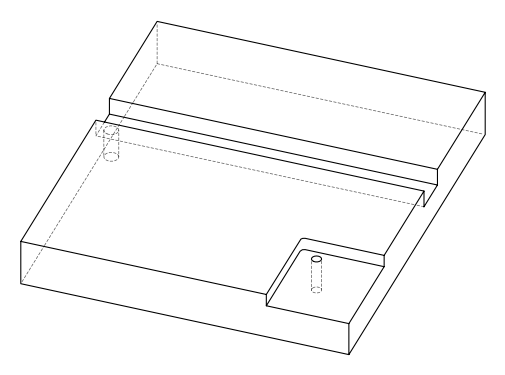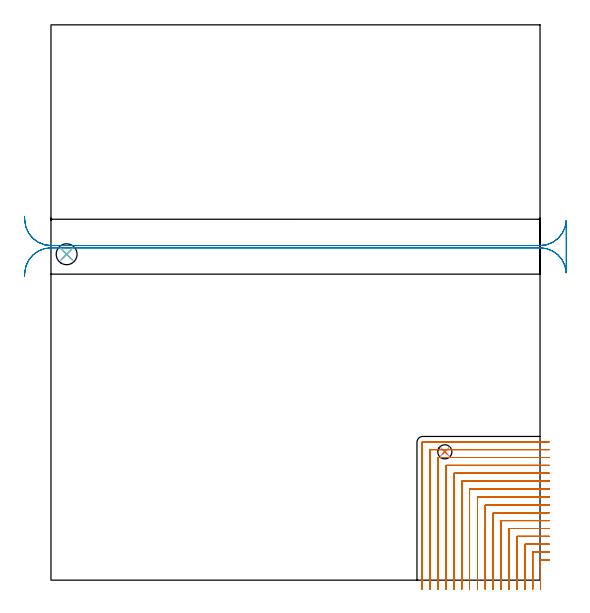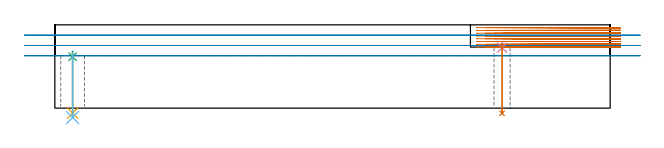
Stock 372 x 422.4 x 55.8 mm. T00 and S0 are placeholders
(PLAN: 7 operations, 5 tool changes, 39.6 min)
(1 MILL_CORNER_NOTCH_RECTANGULAR | CORNER_NOTCH_RECTANGULAR | NXT0201_009 | Follow Part, ap 2, ae 75% | 33.5 min | 152381 mm3)
(2 MILL_RECTANGULAR_SLOT | SLOT_RECTANGULAR | UGT0201_019 | Follow Part, ap 10, ae 75% | 5.52 min | 321197 mm3)
(3 SPOT_DRILL | STEP1HOLE | NXT0321_9005460120000 | 0.04 min | 23 mm3)
(4 SPOT_DRILL_1 | STEP1HOLE_1 | NXT0321_9005460120000 | 0.03 min | 43 mm3)
(5 DRILL_THROUGH_HOLE_INTO_CENTER | STEP1HOLE | NXT0301_074 | 0.17 min | 2973 mm3)
(6 DRILL_TO_ENLARGE_THROUGH_HOLE | STEP1HOLE | UGT0301_241 | 0.18 min | 3957 mm3)
(7 DRILL_THROUGH_HOLE_INTO_CENTER_1 | STEP1HOLE_1 | NXT0301_079 | 0.19 min | 3741 mm3)
(TOOL NXT0201_009 | ENDMILL 8mm [2P460-0800-NA 1630] | D8 FL26 Z6)
(TOOL UGT0201_019 | End mill 40 mm | D40 FL63 Z6)
(TOOL NXT0321_9005460120000 | NC Spot Drill, 142deg, 12mm, Carbide, Uncoated | D12 PA142 FL30 Z2)
(TOOL NXT0301_074 | Carbide Drill 10.3mm [860.1-1030-031A1-MM 2214] | D10.3 PA140 FL55 Z2)
(TOOL UGT0301_241 | Twist Drill 15.9 mm | D15.9 PA118 FL120 Z2)
(TOOL NXT0301_079 | Carbide Drill 10.8mm [860.1-1080-032A1-MM 2214] | D10.8 PA140 FL55 Z2)
(OP 1 MILL_CORNER_NOTCH_RECTANGULAR)
G17 G21 G94 G90
T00 M6
G54
G17 G0 G90 X379. Y15.3 S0 M3
G43 Z65.8 H1
Z53.937
G94 G1 X376. F250.
X372.794 F500.
G3 X372.4 Y14.906 R0.4
G1 Y-3.98
Y-6.98 F250.
G0 Z65.8
X379. Y21.3
Z53.937
G1 X376.
X366.794 F500.
G3 X366.4 Y20.906 R0.4
G1 Y-4.
Y-7. F250.
G0 Z65.8
X379. Y27.3
Z53.937
G1 X376.
X360.795 F500.
G3 X360.4 Y26.905 R0.4
G1 Y-4.
Y-7. F250.
G0 Z65.8
X379. Y33.3
Z53.937
G1 X376.
X354.795 F500.
G3 X354.4 Y32.905 R0.4
G1 Y-4.
Y-7. F250.
G0 Z65.8
X379. Y39.3
Z53.937
G1 X376.
X348.795 F500.
G3 X348.4 Y38.905 R0.4
G1 Y-4.
Y-7. F250.
G0 Z65.8
X379. Y45.3
Z53.937
G1 X376.
X342.795 F500.
G3 X342.4 Y44.905 R0.4
G1 Y-4.
Y-7. F250.
G0 Z65.8
X379. Y51.3
Z53.937
G1 X376.
X336.795 F500.
G3 X336.4 Y50.905 R0.4
G1 Y-4.
Y-7. F250.
G0 Z65.8
X379. Y57.3
Z53.937
G1 X376.
X330.796 F500.
G3 X330.4 Y56.904 R0.4
G1 Y-4.
Y-7. F250.
G0 Z65.8
X379. Y63.3
Z53.937
G1 X376.
X324.796 F500.
G3 X324.4 Y62.904 R0.4
G1 Y-4.
Y-7. F250.
G0 Z65.8
X379. Y69.3
Z53.937
G1 X376.
X318.796 F500.
G3 X318.4 Y68.904 R0.4
G1 Y-4.
Y-7. F250.
G0 Z65.8
X379. Y75.3
Z53.937
G1 X376.
X312.796 F500.
G3 X312.4 Y74.904 R0.4
G1 Y-4.
Y-7. F250.
G0 Z65.8
X379. Y81.3
Z53.937
G1 X376.
X306.796 F500.
G3 X306.4 Y80.904 R0.4
G1 Y-4.
Y-7. F250.
G0 Z65.8
X379. Y87.3
Z53.937
G1 X376.
X300.797 F500.
G3 X300.4 Y86.903 R0.4
G1 Y-4.
Y-7. F250.
G0 Z65.8
X379. Y93.3
Z53.937
G1 X376.
X294.797 F500.
G3 X294.4 Y92.903 R0.4
G1 Y-4.
Y-7. F250.
G0 Z65.8
X379. Y99.3
Z53.937
G1 X376.
X288.797 F500.
G3 X288.4 Y98.903 R0.4
G1 Y-4.
Y-7. F250.
G0 Z65.8
X379. Y105.3
Z53.937
G1 X376.
X282.797 F500.
G3 X282.4 Y104.903 R0.4
G1 Y-4.
Y-7. F250.
G0 Z65.8
X379. Y15.3
Z52.075
G1 X376.
X372.794 F500.
G3 X372.4 Y14.906 R0.4
G1 Y-3.98
Y-6.98 F250.
G0 Z65.8
X379. Y21.3
Z52.075
G1 X376.
X366.794 F500.
G3 X366.4 Y20.906 R0.4
G1 Y-4.
Y-7. F250.
G0 Z65.8
X379. Y27.3
Z52.075
G1 X376.
X360.795 F500.
G3 X360.4 Y26.905 R0.4
G1 Y-4.
Y-7. F250.
G0 Z65.8
X379. Y33.3
Z52.075
G1 X376.
X354.795 F500.
G3 X354.4 Y32.905 R0.4
G1 Y-4.
Y-7. F250.
G0 Z65.8
X379. Y39.3
Z52.075
G1 X376.
X348.795 F500.
G3 X348.4 Y38.905 R0.4
G1 Y-4.
Y-7. F250.
G0 Z65.8
X379. Y45.3
Z52.075
G1 X376.
X342.795 F500.
G3 X342.4 Y44.905 R0.4
G1 Y-4.
Y-7. F250.
G0 Z65.8
X379. Y51.3
Z52.075
G1 X376.
X336.795 F500.
G3 X336.4 Y50.905 R0.4
G1 Y-4.
Y-7. F250.
G0 Z65.8
X379. Y57.3
Z52.075
G1 X376.
X330.796 F500.
G3 X330.4 Y56.904 R0.4
G1 Y-4.
Y-7. F250.
G0 Z65.8
X379. Y63.3
Z52.075
G1 X376.
X324.796 F500.
G3 X324.4 Y62.904 R0.4
G1 Y-4.
Y-7. F250.
G0 Z65.8
X379. Y69.3
Z52.075
G1 X376.
X318.796 F500.
G3 X318.4 Y68.904 R0.4
G1 Y-4.
Y-7. F250.
G0 Z65.8
X379. Y75.3
Z52.075
G1 X376.
X312.796 F500.
G3 X312.4 Y74.904 R0.4
G1 Y-4.
Y-7. F250.
G0 Z65.8
X379. Y81.3
Z52.075
G1 X376.
X306.796 F500.
G3 X306.4 Y80.904 R0.4
G1 Y-4.
Y-7. F250.
G0 Z65.8
X379. Y87.3
Z52.075
G1 X376.
X300.797 F500.
G3 X300.4 Y86.903 R0.4
G1 Y-4.
Y-7. F250.
G0 Z65.8
X379. Y93.3
Z52.075
G1 X376.
X294.797 F500.
G3 X294.4 Y92.903 R0.4
G1 Y-4.
Y-7. F250.
G0 Z65.8
X379. Y99.3
Z52.075
G1 X376.
X288.797 F500.
G3 X288.4 Y98.903 R0.4
G1 Y-4.
Y-7. F250.
G0 Z65.8
X379. Y105.3
Z52.075
G1 X376.
X282.797 F500.
G3 X282.4 Y104.903 R0.4
G1 Y-4.
Y-7. F250.
G0 Z65.8
X379. Y15.3
Z50.212
G1 X376.
X372.794 F500.
G3 X372.4 Y14.906 R0.4
G1 Y-3.98
Y-6.98 F250.
G0 Z65.8
X379. Y21.3
Z50.212
G1 X376.
X366.794 F500.
G3 X366.4 Y20.906 R0.4
G1 Y-4.
Y-7. F250.
G0 Z65.8
X379. Y27.3
Z50.212
G1 X376.
X360.795 F500.
G3 X360.4 Y26.905 R0.4
G1 Y-4.
Y-7. F250.
G0 Z65.8
X379. Y33.3
Z50.212
G1 X376.
X354.795 F500.
G3 X354.4 Y32.905 R0.4
G1 Y-4.
Y-7. F250.
G0 Z65.8
X379. Y39.3
Z50.212
G1 X376.
X348.795 F500.
G3 X348.4 Y38.905 R0.4
G1 Y-4.
Y-7. F250.
G0 Z65.8
X379. Y45.3
Z50.212
G1 X376.
X342.795 F500.
G3 X342.4 Y44.905 R0.4
G1 Y-4.
Y-7. F250.
G0 Z65.8
X379. Y51.3
Z50.212
G1 X376.
X336.795 F500.
G3 X336.4 Y50.905 R0.4
G1 Y-4.
Y-7. F250.
G0 Z65.8
X379. Y57.3
Z50.212
G1 X376.
X330.796 F500.
G3 X330.4 Y56.904 R0.4
G1 Y-4.
Y-7. F250.
G0 Z65.8
X379. Y63.3
Z50.212
G1 X376.
X324.796 F500.
G3 X324.4 Y62.904 R0.4
G1 Y-4.
Y-7. F250.
G0 Z65.8
X379. Y69.3
Z50.212
G1 X376.
X318.796 F500.
G3 X318.4 Y68.904 R0.4
G1 Y-4.
Y-7. F250.
G0 Z65.8
X379. Y75.3
Z50.212
G1 X376.
X312.796 F500.
G3 X312.4 Y74.904 R0.4
G1 Y-4.
Y-7. F250.
G0 Z65.8
X379. Y81.3
Z50.212
G1 X376.
X306.796 F500.
G3 X306.4 Y80.904 R0.4
G1 Y-4.
Y-7. F250.
G0 Z65.8
X379. Y87.3
Z50.212
G1 X376.
X300.797 F500.
G3 X300.4 Y86.903 R0.4
G1 Y-4.
Y-7. F250.
G0 Z65.8
X379. Y93.3
Z50.212
G1 X376.
X294.797 F500.
G3 X294.4 Y92.903 R0.4
G1 Y-4.
Y-7. F250.
G0 Z65.8
X379. Y99.3
Z50.212
G1 X376.
X288.797 F500.
G3 X288.4 Y98.903 R0.4
G1 Y-4.
Y-7. F250.
G0 Z65.8
X379. Y105.3
Z50.212
G1 X376.
X282.797 F500.
G3 X282.4 Y104.903 R0.4
G1 Y-4.
Y-7. F250.
G0 Z65.8
X379. Y15.3
Z48.35
G1 X376.
X372.794 F500.
G3 X372.4 Y14.906 R0.4
G1 Y-3.98
Y-6.98 F250.
G0 Z65.8
X379. Y21.3
Z48.35
G1 X376.
X366.794 F500.
G3 X366.4 Y20.906 R0.4
G1 Y-4.
Y-7. F250.
G0 Z65.8
X379. Y27.3
Z48.35
G1 X376.
X360.795 F500.
G3 X360.4 Y26.905 R0.4
G1 Y-4.
Y-7. F250.
G0 Z65.8
X379. Y33.3
Z48.35
G1 X376.
X354.795 F500.
G3 X354.4 Y32.905 R0.4
G1 Y-4.
Y-7. F250.
G0 Z65.8
X379. Y39.3
Z48.35
G1 X376.
X348.795 F500.
G3 X348.4 Y38.905 R0.4
G1 Y-4.
Y-7. F250.
G0 Z65.8
X379. Y45.3
Z48.35
G1 X376.
X342.795 F500.
G3 X342.4 Y44.905 R0.4
G1 Y-4.
Y-7. F250.
G0 Z65.8
X379. Y51.3
Z48.35
G1 X376.
X336.795 F500.
G3 X336.4 Y50.905 R0.4
G1 Y-4.
Y-7. F250.
G0 Z65.8
X379. Y57.3
Z48.35
G1 X376.
X330.796 F500.
G3 X330.4 Y56.904 R0.4
G1 Y-4.
Y-7. F250.
G0 Z65.8
X379. Y63.3
Z48.35
G1 X376.
X324.796 F500.
G3 X324.4 Y62.904 R0.4
G1 Y-4.
Y-7. F250.
G0 Z65.8
X379. Y69.3
Z48.35
G1 X376.
X318.796 F500.
G3 X318.4 Y68.904 R0.4
G1 Y-4.
Y-7. F250.
G0 Z65.8
X379. Y75.3
Z48.35
G1 X376.
X312.796 F500.
G3 X312.4 Y74.904 R0.4
G1 Y-4.
Y-7. F250.
G0 Z65.8
X379. Y81.3
Z48.35
G1 X376.
X306.796 F500.
G3 X306.4 Y80.904 R0.4
G1 Y-4.
Y-7. F250.
G0 Z65.8
X379. Y87.3
Z48.35
G1 X376.
X300.797 F500.
G3 X300.4 Y86.903 R0.4
G1 Y-4.
Y-7. F250.
G0 Z65.8
X379. Y93.3
Z48.35
G1 X376.
X294.797 F500.
G3 X294.4 Y92.903 R0.4
G1 Y-4.
Y-7. F250.
G0 Z65.8
X379. Y99.3
Z48.35
G1 X376.
X288.797 F500.
G3 X288.4 Y98.903 R0.4
G1 Y-4.
Y-7. F250.
G0 Z65.8
X379. Y105.3
Z48.35
G1 X376.
X282.797 F500.
G3 X282.4 Y104.903 R0.4
G1 Y-4.
Y-7. F250.
G0 Z65.8
X379. Y15.3
Z46.487
G1 X376.
X372.794 F500.
G3 X372.4 Y14.906 R0.4
G1 Y-3.98
Y-6.98 F250.
G0 Z65.8
X379. Y21.3
Z46.487
G1 X376.
X366.794 F500.
G3 X366.4 Y20.906 R0.4
G1 Y-4.
Y-7. F250.
G0 Z65.8
X379. Y27.3
Z46.487
G1 X376.
X360.795 F500.
G3 X360.4 Y26.905 R0.4
G1 Y-4.
Y-7. F250.
G0 Z65.8
X379. Y33.3
Z46.487
G1 X376.
X354.795 F500.
G3 X354.4 Y32.905 R0.4
G1 Y-4.
Y-7. F250.
G0 Z65.8
X379. Y39.3
Z46.487
G1 X376.
X348.795 F500.
G3 X348.4 Y38.905 R0.4
G1 Y-4.
Y-7. F250.
G0 Z65.8
X379. Y45.3
Z46.487
G1 X376.
X342.795 F500.
G3 X342.4 Y44.905 R0.4
G1 Y-4.
Y-7. F250.
G0 Z65.8
X379. Y51.3
Z46.487
G1 X376.
X336.795 F500.
G3 X336.4 Y50.905 R0.4
G1 Y-4.
Y-7. F250.
G0 Z65.8
X379. Y57.3
Z46.487
G1 X376.
X330.796 F500.
G3 X330.4 Y56.904 R0.4
G1 Y-4.
Y-7. F250.
G0 Z65.8
X379. Y63.3
Z46.487
G1 X376.
X324.796 F500.
G3 X324.4 Y62.904 R0.4
G1 Y-4.
Y-7. F250.
G0 Z65.8
X379. Y69.3
Z46.487
G1 X376.
X318.796 F500.
G3 X318.4 Y68.904 R0.4
G1 Y-4.
Y-7. F250.
G0 Z65.8
X379. Y75.3
Z46.487
G1 X376.
X312.796 F500.
G3 X312.4 Y74.904 R0.4
G1 Y-4.
Y-7. F250.
G0 Z65.8
X379. Y81.3
Z46.487
G1 X376.
X306.796 F500.
G3 X306.4 Y80.904 R0.4
G1 Y-4.
Y-7. F250.
G0 Z65.8
X379. Y87.3
Z46.487
G1 X376.
X300.797 F500.
G3 X300.4 Y86.903 R0.4
G1 Y-4.
Y-7. F250.
G0 Z65.8
X379. Y93.3
Z46.487
G1 X376.
X294.797 F500.
G3 X294.4 Y92.903 R0.4
G1 Y-4.
Y-7. F250.
G0 Z65.8
X379. Y99.3
Z46.487
G1 X376.
X288.797 F500.
G3 X288.4 Y98.903 R0.4
G1 Y-4.
Y-7. F250.
G0 Z65.8
X379. Y105.3
Z46.487
G1 X376.
X282.797 F500.
G3 X282.4 Y104.903 R0.4
G1 Y-4.
Y-7. F250.
G0 Z65.8
X379. Y15.3
Z44.625
G1 X376.
X372.794 F500.
G3 X372.4 Y14.906 R0.4
G1 Y-3.98
Y-6.98 F250.
G0 Z65.8
X379. Y21.3
Z44.625
G1 X376.
X366.794 F500.
G3 X366.4 Y20.906 R0.4
G1 Y-4.
Y-7. F250.
G0 Z65.8
X379. Y27.3
Z44.625
G1 X376.
X360.795 F500.
G3 X360.4 Y26.905 R0.4
G1 Y-4.
Y-7. F250.
G0 Z65.8
X379. Y33.3
Z44.625
G1 X376.
X354.795 F500.
G3 X354.4 Y32.905 R0.4
G1 Y-4.
Y-7. F250.
G0 Z65.8
X379. Y39.3
Z44.625
G1 X376.
X348.795 F500.
G3 X348.4 Y38.905 R0.4
G1 Y-4.
Y-7. F250.
G0 Z65.8
X379. Y45.3
Z44.625
G1 X376.
X342.795 F500.
G3 X342.4 Y44.905 R0.4
G1 Y-4.
Y-7. F250.
G0 Z65.8
X379. Y51.3
Z44.625
G1 X376.
X336.795 F500.
G3 X336.4 Y50.905 R0.4
G1 Y-4.
Y-7. F250.
G0 Z65.8
X379. Y57.3
Z44.625
G1 X376.
X330.796 F500.
G3 X330.4 Y56.904 R0.4
G1 Y-4.
Y-7. F250.
G0 Z65.8
X379. Y63.3
Z44.625
G1 X376.
X324.796 F500.
G3 X324.4 Y62.904 R0.4
G1 Y-4.
Y-7. F250.
G0 Z65.8
X379. Y69.3
Z44.625
G1 X376.
X318.796 F500.
G3 X318.4 Y68.904 R0.4
G1 Y-4.
Y-7. F250.
G0 Z65.8
X379. Y75.3
Z44.625
G1 X376.
X312.796 F500.
G3 X312.4 Y74.904 R0.4
G1 Y-4.
Y-7. F250.
G0 Z65.8
X379. Y81.3
Z44.625
G1 X376.
X306.796 F500.
G3 X306.4 Y80.904 R0.4
G1 Y-4.
Y-7. F250.
G0 Z65.8
X379. Y87.3
Z44.625
G1 X376.
X300.797 F500.
G3 X300.4 Y86.903 R0.4
G1 Y-4.
Y-7. F250.
G0 Z65.8
X379. Y93.3
Z44.625
G1 X376.
X294.797 F500.
G3 X294.4 Y92.903 R0.4
G1 Y-4.
Y-7. F250.
G0 Z65.8
X379. Y99.3
Z44.625
G1 X376.
X288.797 F500.
G3 X288.4 Y98.903 R0.4
G1 Y-4.
Y-7. F250.
G0 Z65.8
X379. Y105.3
Z44.625
G1 X376.
X282.797 F500.
G3 X282.4 Y104.903 R0.4
G1 Y-4.
Y-7. F250.
G0 Z65.8
X379. Y15.3
Z42.762
G1 X376.
X372.794 F500.
G3 X372.4 Y14.906 R0.4
G1 Y-3.98
Y-6.98 F250.
G0 Z65.8
X379. Y21.3
Z42.762
G1 X376.
X366.794 F500.
G3 X366.4 Y20.906 R0.4
G1 Y-4.
Y-7. F250.
G0 Z65.8
X379. Y27.3
Z42.762
G1 X376.
X360.795 F500.
G3 X360.4 Y26.905 R0.4
G1 Y-4.
Y-7. F250.
G0 Z65.8
X379. Y33.3
Z42.762
G1 X376.
X354.795 F500.
G3 X354.4 Y32.905 R0.4
G1 Y-4.
Y-7. F250.
G0 Z65.8
X379. Y39.3
Z42.762
G1 X376.
X348.795 F500.
G3 X348.4 Y38.905 R0.4
G1 Y-4.
Y-7. F250.
G0 Z65.8
X379. Y45.3
Z42.762
G1 X376.
X342.795 F500.
G3 X342.4 Y44.905 R0.4
G1 Y-4.
Y-7. F250.
G0 Z65.8
X379. Y51.3
Z42.762
G1 X376.
X336.795 F500.
G3 X336.4 Y50.905 R0.4
G1 Y-4.
Y-7. F250.
G0 Z65.8
X379. Y57.3
Z42.762
G1 X376.
X330.796 F500.
G3 X330.4 Y56.904 R0.4
G1 Y-4.
Y-7. F250.
G0 Z65.8
X379. Y63.3
Z42.762
G1 X376.
X324.796 F500.
G3 X324.4 Y62.904 R0.4
G1 Y-4.
Y-7. F250.
G0 Z65.8
X379. Y69.3
Z42.762
G1 X376.
X318.796 F500.
G3 X318.4 Y68.904 R0.4
G1 Y-4.
Y-7. F250.
G0 Z65.8
X379. Y75.3
Z42.762
G1 X376.
X312.796 F500.
G3 X312.4 Y74.904 R0.4
G1 Y-4.
Y-7. F250.
G0 Z65.8
X379. Y81.3
Z42.762
G1 X376.
X306.796 F500.
G3 X306.4 Y80.904 R0.4
G1 Y-4.
Y-7. F250.
G0 Z65.8
X379. Y87.3
Z42.762
G1 X376.
X300.797 F500.
G3 X300.4 Y86.903 R0.4
G1 Y-4.
Y-7. F250.
G0 Z65.8
X379. Y93.3
Z42.762
G1 X376.
X294.797 F500.
G3 X294.4 Y92.903 R0.4
G1 Y-4.
Y-7. F250.
G0 Z65.8
X379. Y99.3
Z42.762
G1 X376.
X288.797 F500.
G3 X288.4 Y98.903 R0.4
G1 Y-4.
Y-7. F250.
G0 Z65.8
X379. Y105.3
Z42.762
G1 X376.
X282.797 F500.
G3 X282.4 Y104.903 R0.4
G1 Y-4.
Y-7. F250.
G0 Z65.8
X379. Y15.3
Z40.9
G1 X376.
X372.794 F500.
G3 X372.4 Y14.906 R0.4
G1 Y-3.98
Y-6.98 F250.
G0 Z65.8
X379. Y21.3
Z40.9
G1 X376.
X366.794 F500.
G3 X366.4 Y20.906 R0.4
G1 Y-4.
Y-7. F250.
G0 Z65.8
X379. Y27.3
Z40.9
G1 X376.
X360.795 F500.
G3 X360.4 Y26.905 R0.4
G1 Y-4.
Y-7. F250.
G0 Z65.8
X379. Y33.3
Z40.9
G1 X376.
X354.795 F500.
G3 X354.4 Y32.905 R0.4
G1 Y-4.
Y-7. F250.
G0 Z65.8
X379. Y39.3
Z40.9
G1 X376.
X348.795 F500.
G3 X348.4 Y38.905 R0.4
G1 Y-4.
Y-7. F250.
G0 Z65.8
X379. Y45.3
Z40.9
G1 X376.
X342.795 F500.
G3 X342.4 Y44.905 R0.4
G1 Y-4.
Y-7. F250.
G0 Z65.8
X379. Y51.3
Z40.9
G1 X376.
X336.795 F500.
G3 X336.4 Y50.905 R0.4
G1 Y-4.
Y-7. F250.
G0 Z65.8
X379. Y57.3
Z40.9
G1 X376.
X330.796 F500.
G3 X330.4 Y56.904 R0.4
G1 Y-4.
Y-7. F250.
G0 Z65.8
X379. Y63.3
Z40.9
G1 X376.
X324.796 F500.
G3 X324.4 Y62.904 R0.4
G1 Y-4.
Y-7. F250.
G0 Z65.8
X379. Y69.3
Z40.9
G1 X376.
X318.796 F500.
G3 X318.4 Y68.904 R0.4
G1 Y-4.
Y-7. F250.
G0 Z65.8
X379. Y75.3
Z40.9
G1 X376.
X312.796 F500.
G3 X312.4 Y74.904 R0.4
G1 Y-4.
Y-7. F250.
G0 Z65.8
X379. Y81.3
Z40.9
G1 X376.
X306.796 F500.
G3 X306.4 Y80.904 R0.4
G1 Y-4.
Y-7. F250.
G0 Z65.8
X379. Y87.3
Z40.9
G1 X376.
X300.797 F500.
G3 X300.4 Y86.903 R0.4
G1 Y-4.
Y-7. F250.
G0 Z65.8
X379. Y93.3
Z40.9
G1 X376.
X294.797 F500.
G3 X294.4 Y92.903 R0.4
G1 Y-4.
Y-7. F250.
G0 Z65.8
X379. Y99.3
Z40.9
G1 X376.
X288.797 F500.
G3 X288.4 Y98.903 R0.4
G1 Y-4.
Y-7. F250.
G0 Z65.8
X379. Y105.3
Z40.9
G1 X376.
X282.797 F500.
G3 X282.4 Y104.903 R0.4
G1 Y-4.
Y-7. F250.
G0 Z65.8
M5
M2
(OP 2 MILL_RECTANGULAR_SLOT)
G17 G21 G94 G90
T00 M6
G54
G17 G0 G90 X-20.134 Y230.9 S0 M3
G43 Z65.8 H0
Z48.9
G94 G1 X-19.97 Y233.895 F250.
G2 X0. Y252.8 R20. F500.
G1 X372.
G2 X391.97 Y233.895 R20.
G1 X392.
Y273.405
X391.97
G2 X372. Y254.5 R20.
G1 X0.
G2 X-19.97 Y273.405 R20.
G1 X-20.134 Y276.4 F250.
G0 Y230.9 Z42.
G1 X-19.97 Y233.895
G2 X0. Y252.8 R20. F500.
G1 X372.
G2 X391.97 Y233.895 R20.
G1 X392.
Y273.405
X391.97
G2 X372. Y254.5 R20.
G1 X0.
G2 X-19.97 Y273.405 R20.
G1 X-20.134 Y276.4 F250.
G0 Y230.9 Z35.1
G1 X-19.97 Y233.895
G2 X0. Y252.8 R20. F500.
G1 X372.
G2 X391.97 Y233.895 R20.
G1 X392.
Y273.405
X391.97
G2 X372. Y254.5 R20.
G1 X0.
G2 X-19.97 Y273.405 R20.
G1 X-20.134 Y276.4 F250.
G0 Z65.8
M5
M2
(OP 3 SPOT_DRILL)
G17 G21 G94 G90
T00 M6
G54
G17 G0 G90 X11.9 Y247.9 S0 M3
G43 Z65.8 H0
G94 G81 G98 Z34.416 F250. R38.1
G80
M5
M2
(OP 4 SPOT_DRILL_1)
G17 G21 G94 G90
T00 M6
G54
G17 G0 G90 X299.6 Y97.6 S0 M3
G43 Z65.8 H0
G94 G81 G98 Z40.431 F250. R43.9
G80
M5
M2
(OP 5 DRILL_THROUGH_HOLE_INTO_CENTER)
G17 G21 G94 G90
T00 M6
G54
G17 G0 G90 X11.9 Y247.9 S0 M3
G43 Z65.8 H1
G94 G73 G98 Z-3.374 F250. Q9.619 R37.1
G80
M5
M2
(OP 6 DRILL_TO_ENLARGE_THROUGH_HOLE)
G17 G21 G94 G90
T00 M6
G54
G17 G0 G90 X11.9 Y247.9 S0 M3
G43 Z65.8 H0
G94 G81 G98 Z-6.277 F250. R37.1
G80
M5
M2
(OP 7 DRILL_THROUGH_HOLE_INTO_CENTER_1)
G17 G21 G94 G90
T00 M6
G54
G17 G0 G90 X299.6 Y97.6 S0 M3
G43 Z65.8 H1
G94 G73 G98 Z-3.465 F250. Q8.873 R42.9
G80
M5
M2
